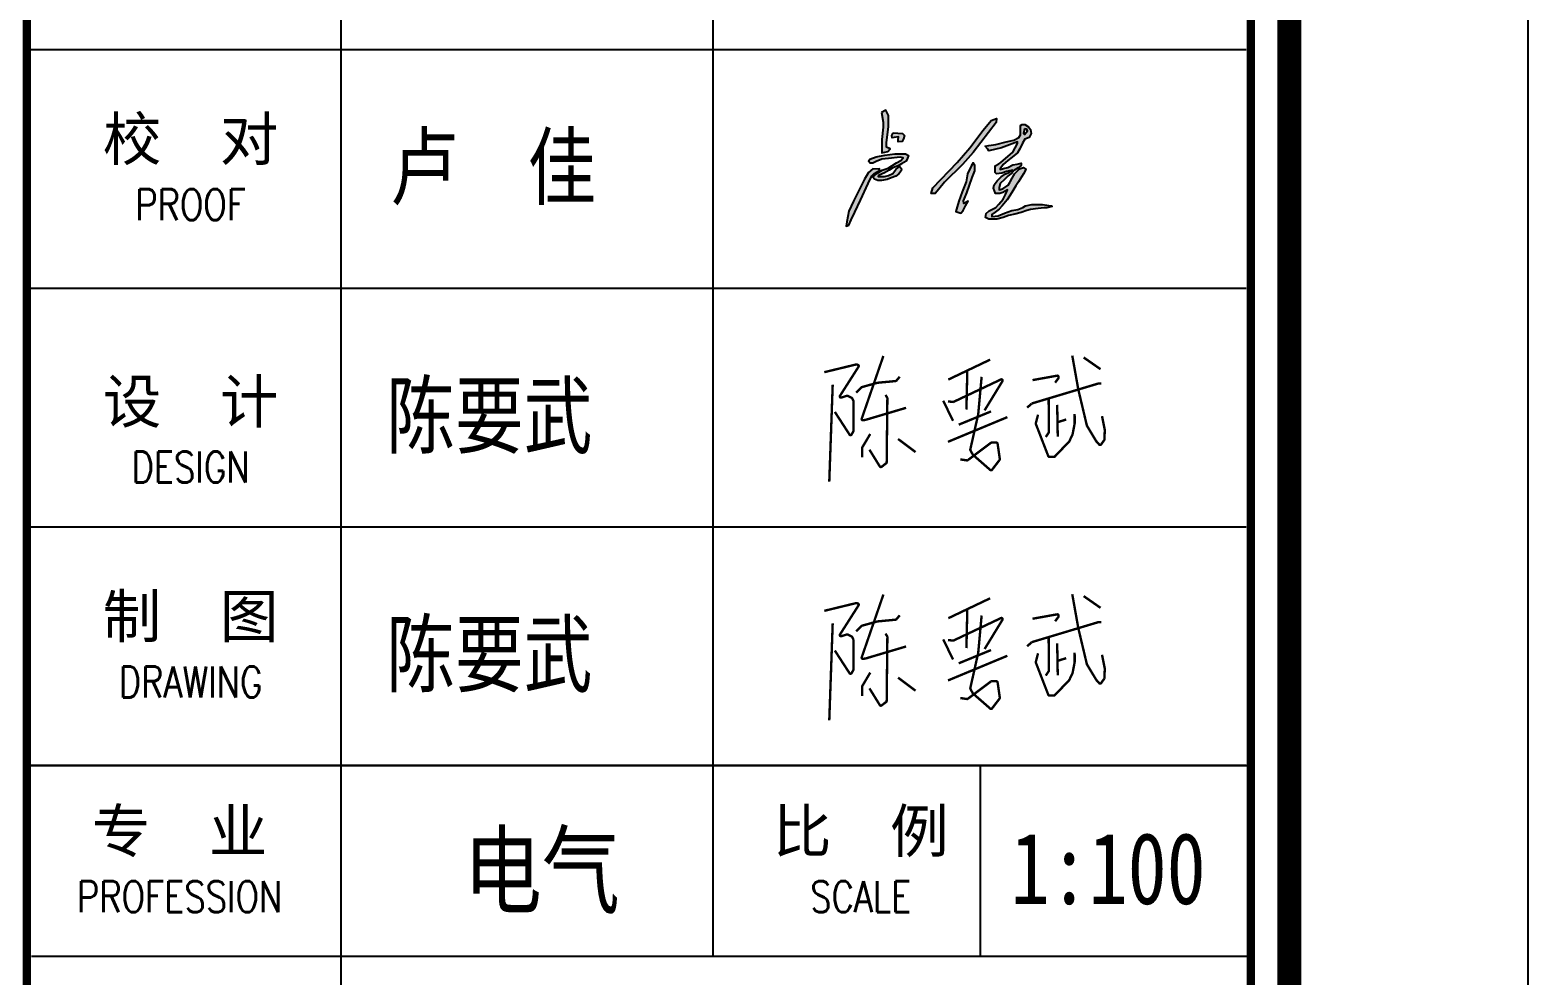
# Model space of a CAD drawing. Extents: x 815029915 to 815825525, y 579155098 to 579748855.
# Drawn here: x 815541502 to 815547777, y 579221514 to 579225474 of the extents above; entities that cross this region are included whole.
import ezdxf
from ezdxf.enums import TextEntityAlignment as Align

# ---------------------------------------------------------------- set-up
doc = ezdxf.new("R2010")
doc.units = 0
doc.header["$LTSCALE"] = 100
doc.header["$MEASUREMENT"] = 0
for name, color, linetype in [('PUB_TITLE', 4, 'Continuous'), ('TK', 7, 'Continuous'), ('zm', 1, 'Continuous')]:
    doc.layers.add(name, color=color, linetype=linetype)
doc.layers.add('平面看线', color=175, linetype='Continuous', lineweight=9)
doc.styles.add('CCIAD-图框(标题项)', font='')
doc.styles.add('STYLE2', font='')
doc.styles.add('基本字体', font='simplex.shx', dxfattribs={"height": 180, "bigfont": 'hztxt.shx'})
doc.styles.get('CCIAD-图框(标题项)').set_extended_font_data('SimHei')
doc.styles.get('STYLE2').set_extended_font_data('SimHei')

# ---------------------------------------------------------------- blocks, each defined once
blk = doc.blocks.new('CCIAD-TK-A2-图签')
at = {"layer": 'TK'}
for p, q in [((544.265, 121.628), (544.265, 51.628)), ((559.858, 121.628), (559.858, 51.628)), ((531.117, 81.628), (582.187, 81.628)), ((531.117, 81.628), (582.187, 81.628)), ((531.117, 71.628), (582.187, 71.628)), ((531.117, 71.628), (582.187, 71.628)), ((531.117, 61.628), (582.187, 61.628)), ((531.117, 61.628), (582.187, 61.628)), ((582.187, 51.628), (531.117, 51.628)), ((531.117, 51.628), (582.187, 51.628)), ((531.117, 51.628), (582.187, 51.628)), ((531.317, 51.628), (582.387, 51.628)), ((533.317, 51.628), (582.387, 51.628)), ((544.265, 51.628), (544.265, 35.628)), ((559.858, 51.628), (559.858, 43.628)), ((571.049, 51.628), (571.049, 43.628)), ((531.317, 43.628), (582.387, 43.628)), ((533.317, 43.628), (582.387, 43.628))]:
    blk.add_line(p, q, dxfattribs=at)
blk.add_lwpolyline([(529.286, 10.457), (584, 10.457), (584, 410)], dxfattribs=at)
at = {"layer": 'TK', "const_width": 0.347}
blk.add_lwpolyline([(531.117, 185.398), (582.387, 185.398), (582.387, 13.253), (531.117, 13.253)], close=True, dxfattribs=at)
at = {"layer": 'TK', "char_height": 1.8, "attachment_point": 5, "style": '基本字体'}
for s, insert, width in [('{\\fSimHei|b0|i0|c134|p49;校  对\\H1.167x;\\P\\Fsimplex,hztxt|c134;\\H0.6189x;\\W0.8;PROOF }', (537.976, 76.628), 11.6), ('{\\fSimHei|b0|i0|c134|p49;设  计\\H1.167x;\\P\\Fsimplex,hztxt|c134;\\H0.6189x;\\W0.8;DESIGN }', (537.976, 65.628), 11.6), ('{\\fSimHei|b0|i0|c134|p49;制  图\\H1.167x;\\P\\Fsimplex,hztxt|c134;\\H0.6189x;\\W0.8;DRAWING\\H1.3846x; }', (537.976, 56.628), 11.6), ('{\\fSimHei|b0|i0|c134|p49;专  业\\W0.8;\\P\\Fsimplex,hztxt|c134;\\H0.7222x;PROFESSION\\H1.3847x;  }', (537.517, 47.628), 11.6), ('{\\fSimHei|b0|i0|c134|p49;比  例\\W0.8;\\P\\Fsimplex,hztxt|c134;\\H0.7222x;SCALE }', (566.049, 47.628), 10)]:
    blk.add_mtext(s, dxfattribs=dict(at, insert=insert, width=width))
blk = doc.blocks.new('gadad23a')
at = {"layer": '平面看线', "const_width": 100}
for points in [[(129300, 115871), (130634, 116195, -0.150124), (130663, 116193), (130711, 116175, -0.476931), (130735, 116101), (129958, 114882, 0.703116), (130016, 114807), (130242, 114881, -0.191901), (130279, 114878), (130443, 114800, -0.166898), (130467, 114777), (130516, 114678, -0.116521), (130522, 114655), (130522, 113410, -0.134677), (130515, 113384), (130441, 113260, -0.556571), (130356, 113258), (129742, 114206)], [(131775, 116553), (130868, 113925, 0.557185), (130922, 113859), (131024, 113872), (132727, 114378)], [(139687, 116566), (139940, 115144), (140298, 113636, 0.077541), (140304, 113622), (140692, 112978), (140816, 112838, 0.480002), (140894, 112842), (141024, 113023, 0.147817), (141034, 113050), (141049, 113447, 0.05991), (141048, 113459), (140933, 114030)], [(130637, 115013), (130859, 115235, -0.129081), (130881, 115248), (131523, 115427), (132286, 115499, 0.194236), (132319, 115516), (132460, 115681)], [(134479, 114648), (134686, 114623, 0.141288), (134714, 114627), (136699, 115567, -0.745112), (136763, 115496), (136015, 114271)], [(138021, 115539), (139052, 115724, -0.467135), (139111, 115675), (139111, 115641, -0.160073), (139101, 115611), (138969, 115432)], [(131867, 114919), (131936, 114795, -0.131224), (131942, 114770), (131913, 112094, -0.229929), (131893, 112055), (131700, 111906, -0.444253), (131627, 111919), (131191, 112623)], [(137796, 114387), (137992, 114555, -0.104533), (138010, 114565), (140768, 115393, -0.07304), (140783, 115395), (140909, 115395)], [(138698, 114771), (138706, 113365, -0.149587), (138697, 113337), (138577, 113157)], [(135747, 114110), (135417, 112637, 0.177164), (135421, 112603), (135517, 112420, 0.093258), (135528, 112406), (136253, 111773, 0.432684), (136325, 111780), (136642, 112193, 0.202276), (136652, 112231), (136559, 112877, 0.372816), (136509, 112920), (136309, 112920, 0.162035), (136279, 112910), (135311, 112185, -0.199079), (135274, 112176), (134997, 112216)], [(138254, 114091), (138160, 113731, 0.156859), (138162, 113700), (138682, 112354, 0.309954), (138729, 112322), (138920, 112322, 0.204533), (138956, 112337), (139554, 112962, 0.079088), (139563, 112975), (139695, 113250, 0.06466), (139699, 113262), (139787, 113719, 0.04851), (139788, 113729), (139786, 114121)], [(131225, 113282), (130897, 112730, 0.134842), (130890, 112705), (130890, 112304)]]:
    blk.add_lwpolyline(points, format="xyb", dxfattribs=at)
for points in [[(134496, 115562), (136247, 116397)], [(140164, 116488), (140870, 115997)], [(135290, 115941), (135254, 114307)], [(135890, 115676), (135747, 114110)], [(129652, 115349), (129508, 111282)], [(134283, 114674), (134692, 113831)], [(134932, 113672), (136284, 114227)], [(139055, 114503), (139079, 113173)], [(134480, 112953), (136969, 113988)], [(139069, 113773), (139433, 113888)], [(132390, 113071), (133122, 112524)]]:
    blk.add_lwpolyline(points, dxfattribs=at)
blk = doc.blocks.new('l')
at = {"layer": 'TK'}
blk.add_lwpolyline([(815463677.3, 579451444.5), (815463677.3, 579409444.5), (815547777.3, 579409444.5), (815547777.3, 579451444.5)], close=True, dxfattribs=at)

msp = doc.modelspace()

# ---------------------------------------------------------------- hatches: boundary and pattern name
h = msp.add_hatch(color=256)
h.paths.add_polyline_path([(815545164.7, 579225031.7), (815545156.9, 579225040.1), (815545117.5, 579225043.4), (815545112, 579225032), (815545113.3, 579225022.7), (815545122.7, 579225024), (815545140.8, 579225026.2), (815545138.8, 579225013.3), (815545138.8, 579225005.2), (815545156, 579225007.5), (815545161.5, 579225018.8)])
h.paths.add_polyline_path([(815545104.7, 579224976.5), (815545089.9, 579224983.1), (815545089.9, 579225002), (815545098.1, 579225069.5), (815545098.1, 579225116.5), (815545086.6, 579225137.9), (815545069.3, 579225128), (815545075.9, 579225087.6), (815545075.9, 579225067.1), (815545070.1, 579225015.2), (815545070.1, 579224997.1), (815545070.1, 579224976.5), (815545070.1, 579224960), (815545095.7, 579224965)])
h.paths.add_polyline_path([(815545181.8, 579224947.7), (815545168.9, 579224955.5), (815545154.4, 579224955.5), (815545125.3, 579224955.5), (815545083.3, 579224950.3), (815545047, 579224942.5), (815545020.6, 579224932.7), (815545014.4, 579224923.9), (815545022.1, 579224916.1), (815545032, 579224916.1), (815545047, 579224922.8), (815545070.9, 579224933.2), (815545098.4, 579224935.8), (815545147.6, 579224942), (815545159.5, 579224938.4), (815545149.7, 579224927), (815545131.5, 579224918.2), (815545096.3, 579224895.4), (815545071.4, 579224887.1), (815545046, 579224871), (815545033, 579224858), (815545039.8, 579224849.2), (815545054.3, 579224843), (815545069.3, 579224843), (815545092.3, 579224847.6), (815545109.8, 579224854.4), (815545128.4, 579224861.7), (815545141.9, 579224871.5), (815545150.7, 579224884.5), (815545152.8, 579224892.8), (815545144.8, 579224903.9), (815545138.3, 579224897.9), (815545129.6, 579224889.9), (815545125.3, 579224884.5), (815545116, 579224872.6), (815545098.9, 579224864.3), (815545081.8, 579224860.6), (815545061.5, 579224860.6), (815545054.8, 579224860.6), (815545059, 579224866.3), (815545081.8, 579224875.7), (815545101, 579224886.5), (815545117, 579224896.4), (815545139, 579224905.4), (815545152.3, 579224913), (815545172.6, 579224924.5), (815545177.7, 579224937.3)])
h.paths.add_polyline_path([(815545061.3, 579224886), (815545061.3, 579224892.8), (815545055.3, 579224891.7), (815545032.5, 579224892.2), (815545014.8, 579224876.6), (815544997.7, 579224848.7), (815544952.3, 579224756.4), (815544931.7, 579224714.5), (815544924.1, 579224671), (815544920.7, 579224651.7), (815544932.4, 579224656.9), (815544942.3, 579224678.5), (815544957, 579224710.2), (815544980.4, 579224760.9), (815545013.1, 579224831.6), (815545028, 579224862.6), (815545038.8, 579224873.3)])
h.paths.add_polyline_path([(815545452.6, 579224960.3), (815545549.4, 579225087.1), (815545551.1, 579225103.7), (815545527.7, 579225094.6), (815545495.1, 579225054.5), (815545439.2, 579224980.3), (815545385.8, 579224919.4), (815545284, 579224813.5), (815545277.3, 579224789.4), (815545294, 579224789.4), (815545309, 579224807.6), (815545332.4, 579224836), (815545408.3, 579224911.1)])
h.paths.add_polyline_path([(815545459.8, 579224884.7), (815545459.8, 579224906.1), (815545452.5, 579224918.2), (815545444.7, 579224903), (815545429.5, 579224872.1), (815545423.2, 579224838), (815545407.5, 579224795.6), (815545393.1, 579224756.9), (815545386.5, 579224733.3), (815545380.8, 579224713), (815545400.7, 579224707.1), (815545411.7, 579224717.6), (815545420.6, 579224737.5), (815545431.6, 579224756.3), (815545414.3, 579224747.4), (815545412.2, 579224758.4), (815545425.8, 579224791.9), (815545449.4, 579224856.4)])
h.paths.add_polyline_path([(815545695.6, 579225040.3), (815545693.5, 579225057.1), (815545685, 579225068.2), (815545669.3, 579225078.7), (815545658.2, 579225078.7), (815545650.8, 579225073.4), (815545650.8, 579225055), (815545650.8, 579225035.5), (815545644, 579225024), (815545623.2, 579225012.9), (815545590.8, 579225005), (815545548.1, 579224994.7), (815545518.7, 579224989.6), (815545503.2, 579224987), (815545513.8, 579224974.3), (815545519.1, 579224967.9), (815545571.4, 579224981.1), (815545638.5, 579225004.9), (815545638.5, 579224998.1), (815545619.5, 579224962.7), (815545568.2, 579224918.3), (815545560.3, 579224913), (815545544.9, 579224905.1), (815545544.9, 579224897.2), (815545544.9, 579224876.9), (815545551.3, 579224872.1), (815545573.5, 579224874.2), (815545592.5, 579224881.6), (815545617.4, 579224887.4), (815545603.1, 579224877.4), (815545588.3, 579224871.6), (815545570.8, 579224858.4), (815545553.4, 579224842), (815545541.2, 579224825.1), (815545538, 579224811.8), (815545542.8, 579224799.8), (815545547.1, 579224789.2), (815545565, 579224789.2), (815545577.7, 579224793.9), (815545596.8, 579224805), (815545588.3, 579224785), (815545578.3, 579224766), (815545560.8, 579224744.8), (815545548.6, 579224730), (815545520.6, 579224715.8), (815545507.4, 579224705.7), (815545504.8, 579224687.8), (815545518.5, 579224680.9), (815545551.8, 579224680.9), (815545578.8, 579224687.8), (815545600.5, 579224696.4), (815545627.9, 579224703.1), (815545654.5, 579224709.6), (815545677.6, 579224717.3), (815545692.9, 579224722.5), (815545724.7, 579224725.8), (815545750.1, 579224728.4), (815545762.2, 579224728.4), (815545783.9, 579224734.8), (815545780.2, 579224737.4), (815545743.7, 579224742.7), (815545699.3, 579224742.7), (815545672.3, 579224737.4), (815545661.2, 579224730), (815545640.6, 579224722.1), (815545614.7, 579224718.4), (815545584.1, 579224706.8), (815545557.6, 579224695.7), (815545531.4, 579224692.5), (815545531.4, 579224701.6), (815545545.5, 579224711.5), (815545561.9, 579224723.1), (815545574.5, 579224737.9), (815545595.7, 579224762.8), (815545614.7, 579224793.1), (815545631.8, 579224820.5), (815545642.5, 579224837.5), (815545664, 579224871.8), (815545670.3, 579224883.4), (815545674, 579224892.3), (815545663.4, 579224898.6), (815545646.6, 579224891.8), (815545627.3, 579224873.1), (815545616.3, 579224853.6), (815545606.1, 579224835.5), (815545599.2, 579224823.4), (815545577.6, 579224809.2), (815545561.3, 579224805), (815545561.3, 579224813.4), (815545566.6, 579224830.3), (815545584, 579224847.6), (815545599.8, 579224863.4), (815545615, 579224873.9), (815545623.8, 579224885.5), (815545640.8, 579224897.2), (815545653.9, 579224906.2), (815545653.9, 579224915.5), (815545636.6, 579224912.5), (815545618.7, 579224909.3), (815545597.9, 579224898.3), (815545580.3, 579224893.5), (815545566.6, 579224889.8), (815545566.6, 579224893), (815545578.8, 579224911), (815545598.6, 579224926.9), (815545616.6, 579224941.4), (815545639.2, 579224959.6), (815545648, 579224976.2), (815545660.3, 579224999.3), (815545669.3, 579225016.1), (815545687.1, 579225023.5)])
h.paths.add_polyline_path([(815545668.7, 579225036.2), (815545663.4, 579225041.1), (815545668.4, 579225060.3), (815545676.3, 579225058), (815545681, 579225051.4)], flags=16)

# ---------------------------------------------------------------- linework, layer by layer
for points in [[(815545069.3, 579225128), (815545075.9, 579225087.6), (815545075.9, 579225067.1), (815545070.1, 579225015.2), (815545070.1, 579224997.1), (815545070.1, 579224976.5), (815545070.1, 579224960), (815545095.7, 579224965), (815545104.7, 579224976.5), (815545089.9, 579224983.1), (815545089.9, 579225002), (815545098.1, 579225069.5), (815545098.1, 579225116.5), (815545086.6, 579225137.9)], [(815545549.4, 579225087.1), (815545452.6, 579224960.3), (815545408.3, 579224911.1), (815545332.4, 579224836), (815545309, 579224807.6), (815545294, 579224789.4), (815545277.3, 579224789.4), (815545284, 579224813.5), (815545385.8, 579224919.4), (815545439.2, 579224980.3), (815545495.1, 579225054.5), (815545527.7, 579225094.6), (815545551.1, 579225103.7)], [(815545117.5, 579225043.4), (815545156.9, 579225040.1), (815545164.7, 579225031.7), (815545161.5, 579225018.8), (815545156, 579225007.5), (815545138.8, 579225005.2), (815545138.8, 579225013.3), (815545140.8, 579225026.2), (815545122.7, 579225024), (815545113.3, 579225022.7), (815545112, 579225032)], [(815545518.7, 579224989.6), (815545548.1, 579224994.7), (815545590.8, 579225005), (815545623.2, 579225012.9), (815545644, 579225024), (815545650.8, 579225035.5), (815545650.8, 579225055), (815545650.8, 579225073.4), (815545658.2, 579225078.7), (815545669.3, 579225078.7), (815545685, 579225068.2), (815545693.5, 579225057.1), (815545695.6, 579225040.3), (815545687.1, 579225023.5), (815545669.3, 579225016.1), (815545660.3, 579224999.3), (815545648, 579224976.2), (815545639.2, 579224959.6), (815545616.6, 579224941.4), (815545598.6, 579224926.9), (815545578.8, 579224911), (815545566.6, 579224893), (815545566.6, 579224889.8), (815545580.3, 579224893.5), (815545597.9, 579224898.3), (815545618.7, 579224909.3), (815545636.6, 579224912.5), (815545653.9, 579224915.5), (815545653.9, 579224906.2), (815545640.8, 579224897.2), (815545623.8, 579224885.5), (815545615, 579224873.9), (815545599.8, 579224863.4), (815545584, 579224847.6), (815545566.6, 579224830.3), (815545561.3, 579224813.4), (815545561.3, 579224805), (815545577.6, 579224809.2), (815545599.2, 579224823.4), (815545606.1, 579224835.5), (815545616.3, 579224853.6), (815545627.3, 579224873.1), (815545646.6, 579224891.8), (815545663.4, 579224898.6), (815545674, 579224892.3), (815545670.3, 579224883.4), (815545664, 579224871.8), (815545642.5, 579224837.5), (815545631.8, 579224820.5), (815545614.7, 579224793.1), (815545595.7, 579224762.8), (815545574.5, 579224737.9), (815545561.9, 579224723.1), (815545545.5, 579224711.5), (815545531.4, 579224701.6), (815545531.4, 579224692.5), (815545557.6, 579224695.7), (815545584.1, 579224706.8), (815545614.7, 579224718.4), (815545640.6, 579224722.1), (815545661.2, 579224730), (815545672.3, 579224737.4), (815545699.3, 579224742.7), (815545743.7, 579224742.7), (815545780.2, 579224737.4), (815545783.9, 579224734.8), (815545762.2, 579224728.4), (815545750.1, 579224728.4), (815545724.7, 579224725.8), (815545692.9, 579224722.5), (815545677.6, 579224717.3), (815545654.5, 579224709.6), (815545627.9, 579224703.1), (815545600.5, 579224696.4), (815545578.8, 579224687.8), (815545551.8, 579224680.9), (815545518.5, 579224680.9), (815545504.8, 579224687.8), (815545507.4, 579224705.7), (815545520.6, 579224715.8), (815545548.6, 579224730), (815545560.8, 579224744.8), (815545578.3, 579224766), (815545588.3, 579224785), (815545596.8, 579224805), (815545577.7, 579224793.9), (815545565, 579224789.2), (815545547.1, 579224789.2), (815545542.8, 579224799.8), (815545538, 579224811.8), (815545541.2, 579224825.1), (815545553.4, 579224842), (815545570.8, 579224858.4), (815545588.3, 579224871.6), (815545603.1, 579224877.4), (815545617.4, 579224887.4), (815545592.5, 579224881.6), (815545573.5, 579224874.2), (815545551.3, 579224872.1), (815545544.9, 579224876.9), (815545544.9, 579224897.2), (815545544.9, 579224905.1), (815545560.3, 579224913), (815545568.2, 579224918.3), (815545619.5, 579224962.7), (815545638.5, 579224998.1), (815545638.5, 579225004.9), (815545571.4, 579224981.1), (815545519.1, 579224967.9), (815545513.8, 579224974.3), (815545503.2, 579224987)], [(815545668.4, 579225060.3), (815545663.4, 579225041.1), (815545668.7, 579225036.2), (815545681, 579225051.4), (815545676.3, 579225058)], [(815545020.6, 579224932.7), (815545047, 579224942.5), (815545083.3, 579224950.3), (815545125.3, 579224955.5), (815545154.4, 579224955.5), (815545168.9, 579224955.5), (815545181.8, 579224947.7), (815545177.7, 579224937.3), (815545172.6, 579224924.5), (815545152.3, 579224913), (815545139, 579224905.4), (815545117, 579224896.4), (815545101, 579224886.5), (815545081.8, 579224875.7), (815545059, 579224866.3), (815545054.8, 579224860.6), (815545061.5, 579224860.6), (815545081.8, 579224860.6), (815545098.9, 579224864.3), (815545116, 579224872.6), (815545125.3, 579224884.5), (815545129.6, 579224889.9), (815545138.3, 579224897.9), (815545144.8, 579224903.9), (815545152.8, 579224892.8), (815545150.7, 579224884.5), (815545141.9, 579224871.5), (815545128.4, 579224861.7), (815545109.8, 579224854.4), (815545092.3, 579224847.6), (815545069.3, 579224843), (815545054.3, 579224843), (815545039.8, 579224849.2), (815545033, 579224858), (815545046, 579224871), (815545071.4, 579224887.1), (815545096.3, 579224895.4), (815545131.5, 579224918.2), (815545149.7, 579224927), (815545159.5, 579224938.4), (815545147.6, 579224942), (815545098.4, 579224935.8), (815545070.9, 579224933.2), (815545047, 579224922.8), (815545032, 579224916.1), (815545022.1, 579224916.1), (815545014.4, 579224923.9)], [(815545444.7, 579224903), (815545429.5, 579224872.1), (815545423.2, 579224838), (815545407.5, 579224795.6), (815545393.1, 579224756.9), (815545386.5, 579224733.3), (815545380.8, 579224713), (815545400.7, 579224707.1), (815545411.7, 579224717.6), (815545420.6, 579224737.5), (815545431.6, 579224756.3), (815545414.3, 579224747.4), (815545412.2, 579224758.4), (815545425.8, 579224791.9), (815545449.4, 579224856.4), (815545459.8, 579224884.7), (815545459.8, 579224906.1), (815545452.5, 579224918.2)], [(815545055.3, 579224891.7), (815545032.5, 579224892.2), (815545014.8, 579224876.6), (815544997.7, 579224848.7), (815544952.3, 579224756.4), (815544931.7, 579224714.5), (815544924.1, 579224671), (815544920.7, 579224651.7), (815544932.4, 579224656.9), (815544942.3, 579224678.5), (815544957, 579224710.2), (815544980.4, 579224760.9), (815545013.1, 579224831.6), (815545028, 579224862.6), (815545038.8, 579224873.3), (815545061.3, 579224886), (815545061.3, 579224892.8)]]:
    msp.add_lwpolyline(points, close=True)
at = {"layer": 'TK'}
msp.add_lwpolyline([(815463677.3, 579259229.9), (815463677.3, 579217229.9), (815547777.3, 579217229.9), (815547777.3, 579259229.9)], close=True, dxfattribs=at)
at = {"layer": 'TK', "const_width": 100}
msp.add_lwpolyline([(815466177.3, 579218275.6), (815466177.3, 579258229.9), (815546777.3, 579258229.9), (815546777.3, 579218275.6)], close=True, dxfattribs=at)

# ---------------------------------------------------------------- block references
at = {"xscale": 0.1, "yscale": 0.1, "zscale": 0.1}
for p in [(815531899.4, 579212453.2), (815531899.4, 579211453.2)]:
    msp.add_blockref('gadad23a', p, dxfattribs=at)
at = {"layer": 'TK', "xscale": 100, "yscale": 100, "zscale": 100}
msp.add_blockref('CCIAD-TK-A2-图签', (815488377.3, 579217229.9), dxfattribs=at)
at = {"layer": 'zm', "color": 1}
msp.add_blockref('l', (0, -192214.5), dxfattribs=at)

# ---------------------------------------------------------------- texts
at = {"layer": 'PUB_TITLE', "style": 'CCIAD-图框(标题项)', "width": 0.8}
for s, p in [('卢  佳', (815543010.6, 579224769.3)), ('陈要武', (815542994.1, 579223727.1)), ('陈要武', (815542994.1, 579222727.1))]:
    msp.add_text(s, height=264, dxfattribs=at).set_placement(p)
at = {"layer": 'zm', "ltscale": 10, "style": 'STYLE2', "width": 0.8}
for s, p in [('电气', (815543645.8, 579221959.1)), ('1:100', (815546018.6, 579221959.1))]:
    msp.add_text(s, height=300, dxfattribs=at).set_placement(p, align=Align.MIDDLE)

doc.saveas('drawing.dxf')
